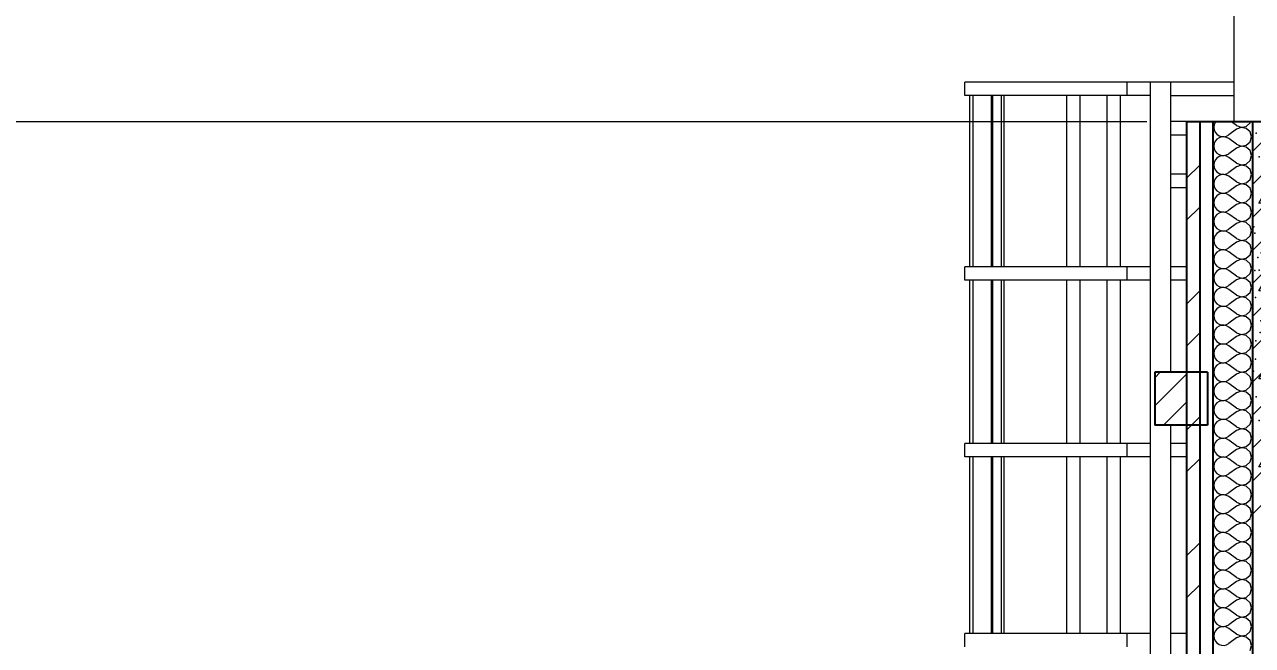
# Model space of a CAD drawing. Header units: millimetres. Extents: x 18162 to 7085488, y 72188 to 247925.
# Drawn here: x 4252359 to 4257013, y 153217 to 155571 of the extents above; entities that cross this region are included whole.
import ezdxf

# ---------------------------------------------------------------- set-up
doc = ezdxf.new("R2010")
doc.units = ezdxf.units.MM
doc.header["$MEASUREMENT"] = 0
doc.layers.add('Interior - Equipment', color=7, linetype='Continuous')
doc.layers.add('Structural - Bearing', color=7, linetype='Continuous')
doc.styles.add('GENERATED_STYLE_3', font='', dxfattribs={"width": 0.8})
doc.styles.get('GENERATED_STYLE_3').set_extended_font_data('ISOCPEUR MON')
doc.dimstyles.new('GENERATED_STYLE__12', dxfattribs={"dimtxt": 330.000007, "dimasz": 171, "dimexe": 0.18, "dimexo": 150, "dimgap": 0, "dimtad": 1, "dimdec": 0, "dimzin": 0, "dimdsep": 46, "dimtxsty": 'GENERATED_STYLE_3', "dimblk": 'ARROWHEAD_2', "dimblk1": 'ARROWHEAD_2', "dimblk2": 'ARROWHEAD_2', "dimcen": 0.09, "dimclrd": 13, "dimclre": 13, "dimclrt": 13, "dimadec": 0, "dimazin": 0, "dimtfac": 1, "dimtdec": 4, "dimtmove": 0, "dimatfit": 3, "dimfxl": 1, "dimtolj": 1, "dimtzin": 0, "dimarcsym": 0})
pattern_1 = [(45, (4294986.58, 104752.7), (-238.6485, 238.6485), []), (45, (4294907.03, 104832.26), (-238.6485, 238.6485), [])]

# ---------------------------------------------------------------- blocks, each defined once
blk = doc.blocks.new('*X1440', base_point=(4294986.6, 104752.7))
at = {"layer": 'Structural - Bearing', "color": 7, "linetype": 'Continuous', "lineweight": 9}
for p, q in [((4256868, 153691), (4256866.7, 153681.3)), ((4256872, 153700.1), (4256868, 153691)), ((4256874.2, 153702.7), (4256872, 153700.1)), ((4256952.4, 153688.4), (4256933.3, 153702.7)), ((4256952.4, 153688.4), (4256970.6, 153681.4)), ((4256970.6, 153681.4), (4256989.8, 153685)), ((4256989.8, 153685), (4257004.2, 153698.2)), ((4257004.2, 153698.2), (4257005.5, 153702.7)), ((4256866.7, 153681.3), (4256868, 153671.5)), ((4256868, 153671.5), (4256872, 153662.5)), ((4256872, 153662.5), (4256878.3, 153654.9)), ((4256878.3, 153654.9), (4256886.4, 153649.3)), ((4256886.4, 153641.8), (4256878.3, 153636.2)), ((4256886.4, 153649.3), (4256895.7, 153646.2)), ((4256895.7, 153644.9), (4256886.4, 153641.8)), ((4256895.7, 153646.2), (4256905.6, 153645.7)), ((4256905.6, 153645.4), (4256895.7, 153644.9)), ((4256905.6, 153645.7), (4256915.2, 153647.9)), ((4256915.2, 153643.2), (4256905.6, 153645.4)), ((4256915.2, 153647.9), (4256923.8, 153652.7)), ((4256923.8, 153638.4), (4256915.2, 153643.2)), ((4256952.4, 153674.1), (4256923.8, 153652.7)), ((4256952.4, 153617), (4256923.8, 153638.4)), ((4256970.6, 153681.1), (4256952.4, 153674.1)), ((4256989.8, 153677.5), (4256970.6, 153681.1)), ((4257004.2, 153664.3), (4256989.8, 153677.5)), ((4257009.5, 153645.6), (4257004.2, 153664.3)), ((4257004.2, 153626.8), (4257009.5, 153645.6)), ((4256868, 153619.6), (4256866.7, 153609.8)), ((4256866.7, 153609.8), (4256868, 153600.1)), ((4256872, 153628.6), (4256868, 153619.6)), ((4256868, 153600.1), (4256872, 153591.1)), ((4256878.3, 153636.2), (4256872, 153628.6)), ((4256872, 153591.1), (4256878.3, 153583.5)), ((4256952.4, 153602.7), (4256923.8, 153581.3)), ((4256952.4, 153617), (4256970.6, 153610)), ((4256970.6, 153609.7), (4256952.4, 153602.7)), ((4256970.6, 153610), (4256989.8, 153613.6)), ((4256989.8, 153606.1), (4256970.6, 153609.7)), ((4256989.8, 153613.6), (4257004.2, 153626.8)), ((4257004.2, 153592.9), (4256989.8, 153606.1)), ((4257009.5, 153574.1), (4257004.2, 153592.9)), ((4256868, 153548.2), (4256866.7, 153538.4)), ((4256872, 153557.2), (4256868, 153548.2)), ((4256878.3, 153564.8), (4256872, 153557.2)), ((4256878.3, 153583.5), (4256886.4, 153577.9)), ((4256886.4, 153570.4), (4256878.3, 153564.8)), ((4256886.4, 153577.9), (4256895.7, 153574.8)), ((4256895.7, 153573.5), (4256886.4, 153570.4)), ((4256895.7, 153574.8), (4256905.6, 153574.3)), ((4256905.6, 153574), (4256895.7, 153573.5)), ((4256905.6, 153574.3), (4256915.2, 153576.5)), ((4256915.2, 153571.8), (4256905.6, 153574)), ((4256915.2, 153576.5), (4256923.8, 153581.3)), ((4256923.8, 153567), (4256915.2, 153571.8)), ((4256952.4, 153545.6), (4256923.8, 153567)), ((4256952.4, 153545.6), (4256970.6, 153538.6)), ((4256989.8, 153542.2), (4257004.2, 153555.4)), ((4257004.2, 153555.4), (4257009.5, 153574.1)), ((4256866.7, 153538.4), (4256868, 153528.7)), ((4256868, 153528.7), (4256872, 153519.6)), ((4256872, 153519.6), (4256878.3, 153512.1)), ((4256878.3, 153512.1), (4256886.4, 153506.5)), ((4256886.4, 153498.9), (4256878.3, 153493.4)), ((4256886.4, 153506.5), (4256895.7, 153503.3)), ((4256895.7, 153502.1), (4256886.4, 153498.9)), ((4256895.7, 153503.3), (4256905.6, 153502.8)), ((4256905.6, 153502.6), (4256895.7, 153502.1)), ((4256905.6, 153502.8), (4256915.2, 153505.1)), ((4256915.2, 153500.3), (4256905.6, 153502.6)), ((4256915.2, 153505.1), (4256923.8, 153509.8)), ((4256923.8, 153495.6), (4256915.2, 153500.3)), ((4256952.4, 153531.3), (4256923.8, 153509.8)), ((4256970.6, 153538.3), (4256952.4, 153531.3)), ((4256970.6, 153538.6), (4256989.8, 153542.2)), ((4256989.8, 153534.6), (4256970.6, 153538.3)), ((4257004.2, 153521.5), (4256989.8, 153534.6)), ((4257009.5, 153502.7), (4257004.2, 153521.5)), ((4257004.2, 153483.9), (4257009.5, 153502.7)), ((4256868, 153476.8), (4256866.7, 153467)), ((4256866.7, 153467), (4256868, 153457.2)), ((4256872, 153485.8), (4256868, 153476.8)), ((4256868, 153457.2), (4256872, 153448.2)), ((4256878.3, 153493.4), (4256872, 153485.8)), ((4256952.4, 153474.1), (4256923.8, 153495.6)), ((4256952.4, 153459.8), (4256923.8, 153438.4)), ((4256952.4, 153474.1), (4256970.6, 153467.1)), ((4256970.6, 153466.8), (4256952.4, 153459.8)), ((4256970.6, 153467.1), (4256989.8, 153470.8)), ((4256989.8, 153463.2), (4256970.6, 153466.8)), ((4256989.8, 153470.8), (4257004.2, 153483.9)), ((4257004.2, 153450.1), (4256989.8, 153463.2)), ((4256868, 153405.3), (4256866.7, 153395.6)), ((4256872, 153414.3), (4256868, 153405.3)), ((4256872, 153448.2), (4256878.3, 153440.6)), ((4256878.3, 153421.9), (4256872, 153414.3)), ((4256878.3, 153440.6), (4256886.4, 153435)), ((4256886.4, 153427.5), (4256878.3, 153421.9)), ((4256886.4, 153435), (4256895.7, 153431.9)), ((4256895.7, 153430.7), (4256886.4, 153427.5)), ((4256895.7, 153431.9), (4256905.6, 153431.4)), ((4256905.6, 153431.1), (4256895.7, 153430.7)), ((4256905.6, 153431.4), (4256915.2, 153433.7)), ((4256915.2, 153428.9), (4256905.6, 153431.1)), ((4256915.2, 153433.7), (4256923.8, 153438.4)), ((4256923.8, 153424.1), (4256915.2, 153428.9)), ((4256952.4, 153402.7), (4256923.8, 153424.1)), ((4256989.8, 153399.3), (4257004.2, 153412.5)), ((4257009.5, 153431.3), (4257004.2, 153450.1)), ((4257004.2, 153412.5), (4257009.5, 153431.3)), ((4256866.7, 153395.6), (4256868, 153385.8)), ((4256868, 153385.8), (4256872, 153376.8)), ((4256872, 153376.8), (4256878.3, 153369.2)), ((4256878.3, 153369.2), (4256886.4, 153363.6)), ((4256886.4, 153363.6), (4256895.7, 153360.5)), ((4256895.7, 153359.2), (4256886.4, 153356.1)), ((4256895.7, 153360.5), (4256905.6, 153360)), ((4256905.6, 153359.7), (4256895.7, 153359.2)), ((4256905.6, 153360), (4256915.2, 153362.2)), ((4256915.2, 153357.5), (4256905.6, 153359.7)), ((4256915.2, 153362.2), (4256923.8, 153367)), ((4256923.8, 153352.7), (4256915.2, 153357.5)), ((4256952.4, 153388.4), (4256923.8, 153367)), ((4256952.4, 153402.7), (4256970.6, 153395.7)), ((4256970.6, 153395.4), (4256952.4, 153388.4)), ((4256970.6, 153395.7), (4256989.8, 153399.3)), ((4256989.8, 153391.8), (4256970.6, 153395.4)), ((4257004.2, 153378.6), (4256989.8, 153391.8)), ((4257009.5, 153359.8), (4257004.2, 153378.6)), ((4257004.2, 153341.1), (4257009.5, 153359.8)), ((4256868, 153333.9), (4256866.7, 153324.1)), ((4256866.7, 153324.1), (4256868, 153314.4)), ((4256872, 153342.9), (4256868, 153333.9)), ((4256868, 153314.4), (4256872, 153305.4)), ((4256878.3, 153350.5), (4256872, 153342.9)), ((4256886.4, 153356.1), (4256878.3, 153350.5)), ((4256952.4, 153331.3), (4256923.8, 153352.7)), ((4256952.4, 153317), (4256923.8, 153295.6)), ((4256952.4, 153331.3), (4256970.6, 153324.3)), ((4256970.6, 153324), (4256952.4, 153317)), ((4256970.6, 153324.3), (4256989.8, 153327.9)), ((4256989.8, 153320.4), (4256970.6, 153324)), ((4256989.8, 153327.9), (4257004.2, 153341.1)), ((4257004.2, 153307.2), (4256989.8, 153320.4)), ((4256872, 153271.5), (4256868, 153262.5)), ((4256872, 153305.4), (4256878.3, 153297.8)), ((4256878.3, 153279.1), (4256872, 153271.5)), ((4256878.3, 153297.8), (4256886.4, 153292.2)), ((4256886.4, 153284.6), (4256878.3, 153279.1)), ((4256886.4, 153292.2), (4256895.7, 153289)), ((4256895.7, 153287.8), (4256886.4, 153284.6)), ((4256895.7, 153289), (4256905.6, 153288.6)), ((4256905.6, 153288.3), (4256895.7, 153287.8)), ((4256905.6, 153288.6), (4256915.2, 153290.8)), ((4256915.2, 153286), (4256905.6, 153288.3)), ((4256915.2, 153290.8), (4256923.8, 153295.6)), ((4256923.8, 153281.3), (4256915.2, 153286)), ((4256952.4, 153259.8), (4256923.8, 153281.3)), ((4256989.8, 153256.5), (4257004.2, 153269.6)), ((4257009.5, 153288.4), (4257004.2, 153307.2)), ((4257004.2, 153269.6), (4257009.5, 153288.4)), ((4256868, 153262.5), (4256866.7, 153252.7)), ((4256866.7, 153252.7), (4256868, 153242.9)), ((4256868, 153242.9), (4256872, 153233.9)), ((4256872, 153233.9), (4256878.3, 153226.3)), ((4256878.3, 153226.3), (4256886.4, 153220.8)), ((4256886.4, 153220.8), (4256895.7, 153217.6)), ((4256905.6, 153217.1), (4256915.2, 153219.4)), ((4256915.2, 153219.4), (4256923.8, 153224.1)), ((4256952.4, 153245.6), (4256923.8, 153224.1)), ((4256952.4, 153259.8), (4256970.6, 153252.8)), ((4256970.6, 153252.6), (4256952.4, 153245.6)), ((4256970.6, 153252.8), (4256989.8, 153256.5)), ((4256989.8, 153248.9), (4256970.6, 153252.6)), ((4257004.2, 153235.8), (4256989.8, 153248.9)), ((4257009.5, 153217), (4257004.2, 153235.8)), ((4256895.7, 153217.6), (4256905.6, 153217.1)), ((4257004.2, 153198.2), (4257009.5, 153217))]:
    blk.add_line(p, q, dxfattribs=at)
blk = doc.blocks.new('*X1471', base_point=(4294986.6, 104752.7))
at = {"layer": 'Structural - Bearing', "color": 7, "linetype": 'Continuous', "lineweight": 9}
blk.add_line((4257013.1, 153714.7), (4257051.9, 153753.5), dxfattribs=at)
blk = doc.blocks.new('*X1472', base_point=(4294986.6, 104752.7))
at = {"layer": 'Structural - Bearing', "color": 7, "linetype": 'Continuous', "lineweight": 9}
for p, q in [((4256868, 155191), (4256866.7, 155181.3)), ((4256866.7, 155181.3), (4256868, 155171.5)), ((4256872, 155200.1), (4256868, 155191)), ((4256874.2, 155202.7), (4256872, 155200.1)), ((4256952.4, 155174.1), (4256923.8, 155152.7)), ((4256952.4, 155188.4), (4256933.3, 155202.7)), ((4256952.4, 155188.4), (4256970.6, 155181.4)), ((4256970.6, 155181.1), (4256952.4, 155174.1)), ((4256970.6, 155181.4), (4256989.8, 155185)), ((4256989.8, 155177.5), (4256970.6, 155181.1)), ((4256989.8, 155185), (4257004.2, 155198.2)), ((4257004.2, 155164.3), (4256989.8, 155177.5)), ((4257004.2, 155198.2), (4257005.5, 155202.7)), ((4256868, 155171.5), (4256872, 155162.5)), ((4256872, 155128.6), (4256868, 155119.6)), ((4256872, 155162.5), (4256878.3, 155154.9)), ((4256878.3, 155136.2), (4256872, 155128.6)), ((4256878.3, 155154.9), (4256886.4, 155149.3)), ((4256886.4, 155141.8), (4256878.3, 155136.2)), ((4256886.4, 155149.3), (4256895.7, 155146.2)), ((4256895.7, 155144.9), (4256886.4, 155141.8)), ((4256895.7, 155146.2), (4256905.6, 155145.7)), ((4256905.6, 155145.4), (4256895.7, 155144.9)), ((4256905.6, 155145.7), (4256915.2, 155147.9)), ((4256915.2, 155143.2), (4256905.6, 155145.4)), ((4256915.2, 155147.9), (4256923.8, 155152.7)), ((4256923.8, 155138.4), (4256915.2, 155143.2)), ((4256952.4, 155117), (4256923.8, 155138.4)), ((4256989.8, 155113.6), (4257004.2, 155126.8)), ((4257009.5, 155145.6), (4257004.2, 155164.3)), ((4257004.2, 155126.8), (4257009.5, 155145.6)), ((4256868, 155119.6), (4256866.7, 155109.8)), ((4256866.7, 155109.8), (4256868, 155100.1)), ((4256868, 155100.1), (4256872, 155091.1)), ((4256872, 155091.1), (4256878.3, 155083.5)), ((4256878.3, 155083.5), (4256886.4, 155077.9)), ((4256915.2, 155076.5), (4256923.8, 155081.3)), ((4256952.4, 155102.7), (4256923.8, 155081.3)), ((4256952.4, 155117), (4256970.6, 155110)), ((4256970.6, 155109.7), (4256952.4, 155102.7)), ((4256970.6, 155110), (4256989.8, 155113.6)), ((4256989.8, 155106.1), (4256970.6, 155109.7)), ((4257004.2, 155092.9), (4256989.8, 155106.1)), ((4257009.5, 155074.1), (4257004.2, 155092.9)), ((4256868, 155048.2), (4256866.7, 155038.4)), ((4256866.7, 155038.4), (4256868, 155028.7)), ((4256872, 155057.2), (4256868, 155048.2)), ((4256878.3, 155064.8), (4256872, 155057.2)), ((4256886.4, 155070.4), (4256878.3, 155064.8)), ((4256886.4, 155077.9), (4256895.7, 155074.8)), ((4256895.7, 155073.5), (4256886.4, 155070.4)), ((4256895.7, 155074.8), (4256905.6, 155074.3)), ((4256905.6, 155074), (4256895.7, 155073.5)), ((4256905.6, 155074.3), (4256915.2, 155076.5)), ((4256915.2, 155071.8), (4256905.6, 155074)), ((4256923.8, 155067), (4256915.2, 155071.8)), ((4256952.4, 155045.6), (4256923.8, 155067)), ((4256952.4, 155045.6), (4256970.6, 155038.6)), ((4256970.6, 155038.3), (4256952.4, 155031.3)), ((4256970.6, 155038.6), (4256989.8, 155042.2)), ((4256989.8, 155034.6), (4256970.6, 155038.3)), ((4256989.8, 155042.2), (4257004.2, 155055.4)), ((4257004.2, 155021.5), (4256989.8, 155034.6)), ((4257004.2, 155055.4), (4257009.5, 155074.1)), ((4256868, 155028.7), (4256872, 155019.6)), ((4256872, 155019.6), (4256878.3, 155012.1)), ((4256878.3, 154993.4), (4256872, 154985.8)), ((4256878.3, 155012.1), (4256886.4, 155006.5)), ((4256886.4, 154998.9), (4256878.3, 154993.4)), ((4256886.4, 155006.5), (4256895.7, 155003.3)), ((4256895.7, 155002.1), (4256886.4, 154998.9)), ((4256895.7, 155003.3), (4256905.6, 155002.8)), ((4256905.6, 155002.6), (4256895.7, 155002.1)), ((4256905.6, 155002.8), (4256915.2, 155005.1)), ((4256915.2, 155000.3), (4256905.6, 155002.6)), ((4256915.2, 155005.1), (4256923.8, 155009.8)), ((4256923.8, 154995.6), (4256915.2, 155000.3)), ((4256952.4, 155031.3), (4256923.8, 155009.8)), ((4256952.4, 154974.1), (4256923.8, 154995.6)), ((4257009.5, 155002.7), (4257004.2, 155021.5)), ((4257004.2, 154983.9), (4257009.5, 155002.7)), ((4256868, 154976.8), (4256866.7, 154967)), ((4256866.7, 154967), (4256868, 154957.2)), ((4256872, 154985.8), (4256868, 154976.8)), ((4256868, 154957.2), (4256872, 154948.2)), ((4256872, 154948.2), (4256878.3, 154940.6)), ((4256878.3, 154940.6), (4256886.4, 154935)), ((4256952.4, 154959.8), (4256923.8, 154938.4)), ((4256952.4, 154974.1), (4256970.6, 154967.1)), ((4256970.6, 154966.8), (4256952.4, 154959.8)), ((4256970.6, 154967.1), (4256989.8, 154970.8)), ((4256989.8, 154963.2), (4256970.6, 154966.8)), ((4256989.8, 154970.8), (4257004.2, 154983.9)), ((4257004.2, 154950.1), (4256989.8, 154963.2)), ((4257009.5, 154931.3), (4257004.2, 154950.1)), ((4256868, 154905.3), (4256866.7, 154895.6)), ((4256866.7, 154895.6), (4256868, 154885.8)), ((4256872, 154914.3), (4256868, 154905.3)), ((4256878.3, 154921.9), (4256872, 154914.3)), ((4256886.4, 154927.5), (4256878.3, 154921.9)), ((4256886.4, 154935), (4256895.7, 154931.9)), ((4256895.7, 154930.7), (4256886.4, 154927.5)), ((4256895.7, 154931.9), (4256905.6, 154931.4)), ((4256905.6, 154931.1), (4256895.7, 154930.7)), ((4256905.6, 154931.4), (4256915.2, 154933.7)), ((4256915.2, 154928.9), (4256905.6, 154931.1)), ((4256915.2, 154933.7), (4256923.8, 154938.4)), ((4256923.8, 154924.1), (4256915.2, 154928.9)), ((4256952.4, 154902.7), (4256923.8, 154924.1)), ((4256952.4, 154902.7), (4256970.6, 154895.7)), ((4256970.6, 154895.4), (4256952.4, 154888.4)), ((4256970.6, 154895.7), (4256989.8, 154899.3)), ((4256989.8, 154891.8), (4256970.6, 154895.4)), ((4256989.8, 154899.3), (4257004.2, 154912.5)), ((4257004.2, 154912.5), (4257009.5, 154931.3)), ((4256868, 154885.8), (4256872, 154876.8)), ((4256872, 154876.8), (4256878.3, 154869.2)), ((4256878.3, 154850.5), (4256872, 154842.9)), ((4256878.3, 154869.2), (4256886.4, 154863.6)), ((4256886.4, 154856.1), (4256878.3, 154850.5)), ((4256886.4, 154863.6), (4256895.7, 154860.5)), ((4256895.7, 154859.2), (4256886.4, 154856.1)), ((4256895.7, 154860.5), (4256905.6, 154860)), ((4256905.6, 154859.7), (4256895.7, 154859.2)), ((4256905.6, 154860), (4256915.2, 154862.2)), ((4256915.2, 154857.5), (4256905.6, 154859.7)), ((4256915.2, 154862.2), (4256923.8, 154867)), ((4256923.8, 154852.7), (4256915.2, 154857.5)), ((4256952.4, 154888.4), (4256923.8, 154867)), ((4256952.4, 154831.3), (4256923.8, 154852.7)), ((4257004.2, 154878.6), (4256989.8, 154891.8)), ((4257009.5, 154859.8), (4257004.2, 154878.6)), ((4257004.2, 154841.1), (4257009.5, 154859.8)), ((4256868, 154833.9), (4256866.7, 154824.1)), ((4256866.7, 154824.1), (4256868, 154814.4)), ((4256872, 154842.9), (4256868, 154833.9)), ((4256868, 154814.4), (4256872, 154805.4)), ((4256872, 154805.4), (4256878.3, 154797.8)), ((4256952.4, 154817), (4256923.8, 154795.6)), ((4256952.4, 154831.3), (4256970.6, 154824.3)), ((4256970.6, 154824), (4256952.4, 154817)), ((4256970.6, 154824.3), (4256989.8, 154827.9)), ((4256989.8, 154820.4), (4256970.6, 154824)), ((4256989.8, 154827.9), (4257004.2, 154841.1)), ((4257004.2, 154807.2), (4256989.8, 154820.4)), ((4257009.5, 154788.4), (4257004.2, 154807.2)), ((4256868, 154762.5), (4256866.7, 154752.7)), ((4256872, 154771.5), (4256868, 154762.5)), ((4256878.3, 154779.1), (4256872, 154771.5)), ((4256878.3, 154797.8), (4256886.4, 154792.2)), ((4256886.4, 154784.6), (4256878.3, 154779.1)), ((4256886.4, 154792.2), (4256895.7, 154789)), ((4256895.7, 154787.8), (4256886.4, 154784.6)), ((4256895.7, 154789), (4256905.6, 154788.6)), ((4256905.6, 154788.3), (4256895.7, 154787.8)), ((4256905.6, 154788.6), (4256915.2, 154790.8)), ((4256915.2, 154786), (4256905.6, 154788.3)), ((4256915.2, 154790.8), (4256923.8, 154795.6)), ((4256923.8, 154781.3), (4256915.2, 154786)), ((4256952.4, 154759.8), (4256923.8, 154781.3)), ((4256952.4, 154759.8), (4256970.6, 154752.8)), ((4256970.6, 154752.8), (4256989.8, 154756.5)), ((4256989.8, 154756.5), (4257004.2, 154769.6)), ((4257004.2, 154769.6), (4257009.5, 154788.4)), ((4256866.7, 154752.7), (4256868, 154742.9)), ((4256868, 154742.9), (4256872, 154733.9)), ((4256872, 154733.9), (4256878.3, 154726.3)), ((4256878.3, 154707.6), (4256872, 154700.1)), ((4256878.3, 154726.3), (4256886.4, 154720.8)), ((4256886.4, 154713.2), (4256878.3, 154707.6)), ((4256886.4, 154720.8), (4256895.7, 154717.6)), ((4256895.7, 154716.4), (4256886.4, 154713.2)), ((4256895.7, 154717.6), (4256905.6, 154717.1)), ((4256905.6, 154716.8), (4256895.7, 154716.4)), ((4256905.6, 154717.1), (4256915.2, 154719.4)), ((4256915.2, 154714.6), (4256905.6, 154716.8)), ((4256915.2, 154719.4), (4256923.8, 154724.1)), ((4256923.8, 154709.8), (4256915.2, 154714.6)), ((4256952.4, 154745.6), (4256923.8, 154724.1)), ((4256952.4, 154688.4), (4256923.8, 154709.8)), ((4256970.6, 154752.6), (4256952.4, 154745.6)), ((4256989.8, 154748.9), (4256970.6, 154752.6)), ((4257004.2, 154735.8), (4256989.8, 154748.9)), ((4257009.5, 154717), (4257004.2, 154735.8)), ((4257004.2, 154698.2), (4257009.5, 154717)), ((4256868, 154691), (4256866.7, 154681.3)), ((4256866.7, 154681.3), (4256868, 154671.5)), ((4256872, 154700.1), (4256868, 154691)), ((4256868, 154671.5), (4256872, 154662.5)), ((4256872, 154662.5), (4256878.3, 154654.9)), ((4256952.4, 154674.1), (4256923.8, 154652.7)), ((4256952.4, 154688.4), (4256970.6, 154681.4)), ((4256970.6, 154681.1), (4256952.4, 154674.1)), ((4256970.6, 154681.4), (4256989.8, 154685)), ((4256989.8, 154677.5), (4256970.6, 154681.1)), ((4256989.8, 154685), (4257004.2, 154698.2)), ((4257004.2, 154664.3), (4256989.8, 154677.5)), ((4257009.5, 154645.6), (4257004.2, 154664.3)), ((4256868, 154619.6), (4256866.7, 154609.8)), ((4256872, 154628.6), (4256868, 154619.6)), ((4256878.3, 154636.2), (4256872, 154628.6)), ((4256878.3, 154654.9), (4256886.4, 154649.3)), ((4256886.4, 154641.8), (4256878.3, 154636.2)), ((4256886.4, 154649.3), (4256895.7, 154646.2)), ((4256895.7, 154644.9), (4256886.4, 154641.8)), ((4256895.7, 154646.2), (4256905.6, 154645.7)), ((4256905.6, 154645.4), (4256895.7, 154644.9)), ((4256905.6, 154645.7), (4256915.2, 154647.9)), ((4256915.2, 154643.2), (4256905.6, 154645.4)), ((4256915.2, 154647.9), (4256923.8, 154652.7)), ((4256923.8, 154638.4), (4256915.2, 154643.2)), ((4256952.4, 154617), (4256923.8, 154638.4)), ((4256952.4, 154617), (4256970.6, 154610)), ((4256989.8, 154613.6), (4257004.2, 154626.8)), ((4257004.2, 154626.8), (4257009.5, 154645.6)), ((4256866.7, 154609.8), (4256868, 154600.1)), ((4256868, 154600.1), (4256872, 154591.1)), ((4256872, 154591.1), (4256878.3, 154583.5)), ((4256878.3, 154583.5), (4256886.4, 154577.9)), ((4256886.4, 154570.4), (4256878.3, 154564.8)), ((4256886.4, 154577.9), (4256895.7, 154574.8)), ((4256895.7, 154573.5), (4256886.4, 154570.4)), ((4256895.7, 154574.8), (4256905.6, 154574.3)), ((4256905.6, 154574), (4256895.7, 154573.5)), ((4256905.6, 154574.3), (4256915.2, 154576.5)), ((4256915.2, 154571.8), (4256905.6, 154574)), ((4256915.2, 154576.5), (4256923.8, 154581.3)), ((4256923.8, 154567), (4256915.2, 154571.8)), ((4256952.4, 154602.7), (4256923.8, 154581.3)), ((4256970.6, 154609.7), (4256952.4, 154602.7)), ((4256970.6, 154610), (4256989.8, 154613.6)), ((4256989.8, 154606.1), (4256970.6, 154609.7)), ((4257004.2, 154592.9), (4256989.8, 154606.1)), ((4257009.5, 154574.1), (4257004.2, 154592.9)), ((4257004.2, 154555.4), (4257009.5, 154574.1)), ((4256868, 154548.2), (4256866.7, 154538.4)), ((4256866.7, 154538.4), (4256868, 154528.7)), ((4256872, 154557.2), (4256868, 154548.2)), ((4256868, 154528.7), (4256872, 154519.6)), ((4256878.3, 154564.8), (4256872, 154557.2)), ((4256952.4, 154545.6), (4256923.8, 154567)), ((4256952.4, 154531.3), (4256923.8, 154509.8)), ((4256952.4, 154545.6), (4256970.6, 154538.6)), ((4256970.6, 154538.3), (4256952.4, 154531.3)), ((4256970.6, 154538.6), (4256989.8, 154542.2)), ((4256989.8, 154534.6), (4256970.6, 154538.3)), ((4256989.8, 154542.2), (4257004.2, 154555.4)), ((4257004.2, 154521.5), (4256989.8, 154534.6)), ((4257009.5, 154502.7), (4257004.2, 154521.5)), ((4256868, 154476.8), (4256866.7, 154467)), ((4256872, 154485.8), (4256868, 154476.8)), ((4256872, 154519.6), (4256878.3, 154512.1)), ((4256878.3, 154493.4), (4256872, 154485.8)), ((4256878.3, 154512.1), (4256886.4, 154506.5)), ((4256886.4, 154498.9), (4256878.3, 154493.4)), ((4256886.4, 154506.5), (4256895.7, 154503.3)), ((4256895.7, 154502.1), (4256886.4, 154498.9)), ((4256895.7, 154503.3), (4256905.6, 154502.8)), ((4256905.6, 154502.6), (4256895.7, 154502.1)), ((4256905.6, 154502.8), (4256915.2, 154505.1)), ((4256915.2, 154500.3), (4256905.6, 154502.6)), ((4256915.2, 154505.1), (4256923.8, 154509.8)), ((4256923.8, 154495.6), (4256915.2, 154500.3)), ((4256952.4, 154474.1), (4256923.8, 154495.6)), ((4256989.8, 154470.8), (4257004.2, 154483.9)), ((4257004.2, 154483.9), (4257009.5, 154502.7)), ((4256866.7, 154467), (4256868, 154457.2)), ((4256868, 154457.2), (4256872, 154448.2)), ((4256872, 154448.2), (4256878.3, 154440.6)), ((4256878.3, 154440.6), (4256886.4, 154435)), ((4256886.4, 154435), (4256895.7, 154431.9)), ((4256895.7, 154430.7), (4256886.4, 154427.5)), ((4256895.7, 154431.9), (4256905.6, 154431.4)), ((4256905.6, 154431.1), (4256895.7, 154430.7)), ((4256905.6, 154431.4), (4256915.2, 154433.7)), ((4256915.2, 154428.9), (4256905.6, 154431.1)), ((4256915.2, 154433.7), (4256923.8, 154438.4)), ((4256923.8, 154424.1), (4256915.2, 154428.9)), ((4256952.4, 154459.8), (4256923.8, 154438.4)), ((4256952.4, 154474.1), (4256970.6, 154467.1)), ((4256970.6, 154466.8), (4256952.4, 154459.8)), ((4256970.6, 154467.1), (4256989.8, 154470.8)), ((4256989.8, 154463.2), (4256970.6, 154466.8)), ((4257004.2, 154450.1), (4256989.8, 154463.2)), ((4257009.5, 154431.3), (4257004.2, 154450.1)), ((4257004.2, 154412.5), (4257009.5, 154431.3)), ((4256868, 154405.3), (4256866.7, 154395.6)), ((4256866.7, 154395.6), (4256868, 154385.8)), ((4256872, 154414.3), (4256868, 154405.3)), ((4256868, 154385.8), (4256872, 154376.8)), ((4256878.3, 154421.9), (4256872, 154414.3)), ((4256886.4, 154427.5), (4256878.3, 154421.9)), ((4256952.4, 154402.7), (4256923.8, 154424.1)), ((4256952.4, 154388.4), (4256923.8, 154367)), ((4256952.4, 154402.7), (4256970.6, 154395.7)), ((4256970.6, 154395.4), (4256952.4, 154388.4)), ((4256970.6, 154395.7), (4256989.8, 154399.3)), ((4256989.8, 154391.8), (4256970.6, 154395.4)), ((4256989.8, 154399.3), (4257004.2, 154412.5)), ((4257004.2, 154378.6), (4256989.8, 154391.8)), ((4256872, 154342.9), (4256868, 154333.9)), ((4256872, 154376.8), (4256878.3, 154369.2)), ((4256878.3, 154350.5), (4256872, 154342.9)), ((4256878.3, 154369.2), (4256886.4, 154363.6)), ((4256886.4, 154356.1), (4256878.3, 154350.5)), ((4256886.4, 154363.6), (4256895.7, 154360.5)), ((4256895.7, 154359.2), (4256886.4, 154356.1)), ((4256895.7, 154360.5), (4256905.6, 154360)), ((4256905.6, 154359.7), (4256895.7, 154359.2)), ((4256905.6, 154360), (4256915.2, 154362.2)), ((4256915.2, 154357.5), (4256905.6, 154359.7)), ((4256915.2, 154362.2), (4256923.8, 154367)), ((4256923.8, 154352.7), (4256915.2, 154357.5)), ((4256952.4, 154331.3), (4256923.8, 154352.7)), ((4256989.8, 154327.9), (4257004.2, 154341.1)), ((4257009.5, 154359.8), (4257004.2, 154378.6)), ((4257004.2, 154341.1), (4257009.5, 154359.8)), ((4256868, 154333.9), (4256866.7, 154324.1)), ((4256866.7, 154324.1), (4256868, 154314.4)), ((4256868, 154314.4), (4256872, 154305.4)), ((4256872, 154305.4), (4256878.3, 154297.8)), ((4256878.3, 154297.8), (4256886.4, 154292.2)), ((4256886.4, 154292.2), (4256895.7, 154289)), ((4256895.7, 154289), (4256905.6, 154288.6)), ((4256905.6, 154288.3), (4256895.7, 154287.8)), ((4256905.6, 154288.6), (4256915.2, 154290.8)), ((4256915.2, 154286), (4256905.6, 154288.3)), ((4256915.2, 154290.8), (4256923.8, 154295.6)), ((4256952.4, 154317), (4256923.8, 154295.6)), ((4256952.4, 154331.3), (4256970.6, 154324.3)), ((4256970.6, 154324), (4256952.4, 154317)), ((4256970.6, 154324.3), (4256989.8, 154327.9)), ((4256989.8, 154320.4), (4256970.6, 154324)), ((4257004.2, 154307.2), (4256989.8, 154320.4)), ((4257009.5, 154288.4), (4257004.2, 154307.2)), ((4257004.2, 154269.6), (4257009.5, 154288.4)), ((4256868, 154262.5), (4256866.7, 154252.7)), ((4256866.7, 154252.7), (4256868, 154242.9)), ((4256872, 154271.5), (4256868, 154262.5)), ((4256868, 154242.9), (4256872, 154233.9)), ((4256878.3, 154279.1), (4256872, 154271.5)), ((4256886.4, 154284.6), (4256878.3, 154279.1)), ((4256895.7, 154287.8), (4256886.4, 154284.6)), ((4256923.8, 154281.3), (4256915.2, 154286)), ((4256952.4, 154259.8), (4256923.8, 154281.3)), ((4256952.4, 154245.6), (4256923.8, 154224.1)), ((4256952.4, 154259.8), (4256970.6, 154252.8)), ((4256970.6, 154252.6), (4256952.4, 154245.6)), ((4256970.6, 154252.8), (4256989.8, 154256.5)), ((4256989.8, 154248.9), (4256970.6, 154252.6)), ((4256989.8, 154256.5), (4257004.2, 154269.6)), ((4257004.2, 154235.8), (4256989.8, 154248.9)), ((4256872, 154200.1), (4256868, 154191)), ((4256872, 154233.9), (4256878.3, 154226.3)), ((4256878.3, 154207.6), (4256872, 154200.1)), ((4256878.3, 154226.3), (4256886.4, 154220.8)), ((4256886.4, 154213.2), (4256878.3, 154207.6)), ((4256886.4, 154220.8), (4256895.7, 154217.6)), ((4256895.7, 154216.4), (4256886.4, 154213.2)), ((4256895.7, 154217.6), (4256905.6, 154217.1)), ((4256905.6, 154216.8), (4256895.7, 154216.4)), ((4256905.6, 154217.1), (4256915.2, 154219.4)), ((4256915.2, 154214.6), (4256905.6, 154216.8)), ((4256915.2, 154219.4), (4256923.8, 154224.1)), ((4256923.8, 154209.8), (4256915.2, 154214.6)), ((4256952.4, 154188.4), (4256923.8, 154209.8)), ((4256989.8, 154185), (4257004.2, 154198.2)), ((4257009.5, 154217), (4257004.2, 154235.8)), ((4257004.2, 154198.2), (4257009.5, 154217)), ((4256868, 154191), (4256866.7, 154181.3)), ((4256866.7, 154181.3), (4256868, 154171.5)), ((4256868, 154171.5), (4256872, 154162.5)), ((4256872, 154162.5), (4256878.3, 154154.9)), ((4256878.3, 154154.9), (4256886.4, 154149.3)), ((4256886.4, 154149.3), (4256895.7, 154146.2)), ((4256915.2, 154147.9), (4256923.8, 154152.7)), ((4256952.4, 154174.1), (4256923.8, 154152.7)), ((4256952.4, 154188.4), (4256970.6, 154181.4)), ((4256970.6, 154181.1), (4256952.4, 154174.1)), ((4256970.6, 154181.4), (4256989.8, 154185)), ((4256989.8, 154177.5), (4256970.6, 154181.1)), ((4257004.2, 154164.3), (4256989.8, 154177.5)), ((4257009.5, 154145.6), (4257004.2, 154164.3)), ((4256868, 154119.6), (4256866.7, 154109.8)), ((4256866.7, 154109.8), (4256868, 154100.1)), ((4256872, 154128.6), (4256868, 154119.6)), ((4256878.3, 154136.2), (4256872, 154128.6)), ((4256886.4, 154141.8), (4256878.3, 154136.2)), ((4256895.7, 154144.9), (4256886.4, 154141.8)), ((4256895.7, 154146.2), (4256905.6, 154145.7)), ((4256905.6, 154145.4), (4256895.7, 154144.9)), ((4256905.6, 154145.7), (4256915.2, 154147.9)), ((4256915.2, 154143.2), (4256905.6, 154145.4)), ((4256923.8, 154138.4), (4256915.2, 154143.2)), ((4256952.4, 154117), (4256923.8, 154138.4)), ((4256952.4, 154102.7), (4256923.8, 154081.3)), ((4256952.4, 154117), (4256970.6, 154110)), ((4256970.6, 154109.7), (4256952.4, 154102.7)), ((4256970.6, 154110), (4256989.8, 154113.6)), ((4256989.8, 154106.1), (4256970.6, 154109.7)), ((4256989.8, 154113.6), (4257004.2, 154126.8)), ((4257004.2, 154092.9), (4256989.8, 154106.1)), ((4257004.2, 154126.8), (4257009.5, 154145.6)), ((4256868, 154100.1), (4256872, 154091.1)), ((4256872, 154057.2), (4256868, 154048.2)), ((4256872, 154091.1), (4256878.3, 154083.5)), ((4256878.3, 154064.8), (4256872, 154057.2)), ((4256878.3, 154083.5), (4256886.4, 154077.9)), ((4256886.4, 154070.4), (4256878.3, 154064.8)), ((4256886.4, 154077.9), (4256895.7, 154074.8)), ((4256895.7, 154073.5), (4256886.4, 154070.4)), ((4256895.7, 154074.8), (4256905.6, 154074.3)), ((4256905.6, 154074), (4256895.7, 154073.5)), ((4256905.6, 154074.3), (4256915.2, 154076.5)), ((4256915.2, 154071.8), (4256905.6, 154074)), ((4256915.2, 154076.5), (4256923.8, 154081.3)), ((4256923.8, 154067), (4256915.2, 154071.8)), ((4256952.4, 154045.6), (4256923.8, 154067)), ((4257009.5, 154074.1), (4257004.2, 154092.9)), ((4257004.2, 154055.4), (4257009.5, 154074.1)), ((4256868, 154048.2), (4256866.7, 154038.4)), ((4256866.7, 154038.4), (4256868, 154028.7)), ((4256868, 154028.7), (4256872, 154019.6)), ((4256872, 154019.6), (4256878.3, 154012.1)), ((4256878.3, 154012.1), (4256886.4, 154006.5)), ((4256915.2, 154005.1), (4256923.8, 154009.8)), ((4256952.4, 154031.3), (4256923.8, 154009.8)), ((4256952.4, 154045.6), (4256970.6, 154038.6)), ((4256970.6, 154038.3), (4256952.4, 154031.3)), ((4256970.6, 154038.6), (4256989.8, 154042.2)), ((4256989.8, 154034.6), (4256970.6, 154038.3)), ((4256989.8, 154042.2), (4257004.2, 154055.4)), ((4257004.2, 154021.5), (4256989.8, 154034.6)), ((4257009.5, 154002.7), (4257004.2, 154021.5)), ((4256868, 153976.8), (4256866.7, 153967)), ((4256866.7, 153967), (4256868, 153957.2)), ((4256872, 153985.8), (4256868, 153976.8)), ((4256878.3, 153993.4), (4256872, 153985.8)), ((4256886.4, 153998.9), (4256878.3, 153993.4)), ((4256886.4, 154006.5), (4256895.7, 154003.3)), ((4256895.7, 154002.1), (4256886.4, 153998.9)), ((4256895.7, 154003.3), (4256905.6, 154002.8)), ((4256905.6, 154002.6), (4256895.7, 154002.1)), ((4256905.6, 154002.8), (4256915.2, 154005.1)), ((4256915.2, 154000.3), (4256905.6, 154002.6)), ((4256923.8, 153995.6), (4256915.2, 154000.3)), ((4256952.4, 153974.1), (4256923.8, 153995.6)), ((4256952.4, 153974.1), (4256970.6, 153967.1)), ((4256970.6, 153966.8), (4256952.4, 153959.8)), ((4256970.6, 153967.1), (4256989.8, 153970.8)), ((4256989.8, 153963.2), (4256970.6, 153966.8)), ((4256989.8, 153970.8), (4257004.2, 153983.9)), ((4257004.2, 153950.1), (4256989.8, 153963.2)), ((4257004.2, 153983.9), (4257009.5, 154002.7)), ((4256868, 153957.2), (4256872, 153948.2)), ((4256872, 153948.2), (4256878.3, 153940.6)), ((4256878.3, 153921.9), (4256872, 153914.3)), ((4256878.3, 153940.6), (4256886.4, 153935)), ((4256886.4, 153927.5), (4256878.3, 153921.9)), ((4256886.4, 153935), (4256895.7, 153931.9)), ((4256895.7, 153930.7), (4256886.4, 153927.5)), ((4256895.7, 153931.9), (4256905.6, 153931.4)), ((4256905.6, 153931.1), (4256895.7, 153930.7)), ((4256905.6, 153931.4), (4256915.2, 153933.7)), ((4256915.2, 153928.9), (4256905.6, 153931.1)), ((4256915.2, 153933.7), (4256923.8, 153938.4)), ((4256923.8, 153924.1), (4256915.2, 153928.9)), ((4256952.4, 153959.8), (4256923.8, 153938.4)), ((4256952.4, 153902.7), (4256923.8, 153924.1)), ((4257009.5, 153931.3), (4257004.2, 153950.1)), ((4257004.2, 153912.5), (4257009.5, 153931.3)), ((4256868, 153905.3), (4256866.7, 153895.6)), ((4256866.7, 153895.6), (4256868, 153885.8)), ((4256872, 153914.3), (4256868, 153905.3)), ((4256868, 153885.8), (4256872, 153876.8)), ((4256872, 153876.8), (4256878.3, 153869.2)), ((4256952.4, 153888.4), (4256923.8, 153867)), ((4256952.4, 153902.7), (4256970.6, 153895.7)), ((4256970.6, 153895.4), (4256952.4, 153888.4)), ((4256970.6, 153895.7), (4256989.8, 153899.3)), ((4256989.8, 153891.8), (4256970.6, 153895.4)), ((4256989.8, 153899.3), (4257004.2, 153912.5)), ((4257004.2, 153878.6), (4256989.8, 153891.8)), ((4257009.5, 153859.8), (4257004.2, 153878.6)), ((4256868, 153833.9), (4256866.7, 153824.1)), ((4256866.7, 153824.1), (4256868, 153814.4)), ((4256872, 153842.9), (4256868, 153833.9)), ((4256878.3, 153850.5), (4256872, 153842.9)), ((4256878.3, 153869.2), (4256886.4, 153863.6)), ((4256886.4, 153856.1), (4256878.3, 153850.5)), ((4256886.4, 153863.6), (4256895.7, 153860.5)), ((4256895.7, 153859.2), (4256886.4, 153856.1)), ((4256895.7, 153860.5), (4256905.6, 153860)), ((4256905.6, 153859.7), (4256895.7, 153859.2)), ((4256905.6, 153860), (4256915.2, 153862.2)), ((4256915.2, 153857.5), (4256905.6, 153859.7)), ((4256915.2, 153862.2), (4256923.8, 153867)), ((4256923.8, 153852.7), (4256915.2, 153857.5)), ((4256952.4, 153831.3), (4256923.8, 153852.7)), ((4256952.4, 153831.3), (4256970.6, 153824.3)), ((4256970.6, 153824), (4256952.4, 153817)), ((4256970.6, 153824.3), (4256989.8, 153827.9)), ((4256989.8, 153820.4), (4256970.6, 153824)), ((4256989.8, 153827.9), (4257004.2, 153841.1)), ((4257004.2, 153841.1), (4257009.5, 153859.8)), ((4256868, 153814.4), (4256872, 153805.4)), ((4256872, 153805.4), (4256878.3, 153797.8)), ((4256878.3, 153779.1), (4256872, 153771.5)), ((4256878.3, 153797.8), (4256886.4, 153792.2)), ((4256886.4, 153784.6), (4256878.3, 153779.1)), ((4256886.4, 153792.2), (4256895.7, 153789)), ((4256895.7, 153787.8), (4256886.4, 153784.6)), ((4256895.7, 153789), (4256905.6, 153788.6)), ((4256905.6, 153788.3), (4256895.7, 153787.8)), ((4256905.6, 153788.6), (4256915.2, 153790.8)), ((4256915.2, 153786), (4256905.6, 153788.3)), ((4256915.2, 153790.8), (4256923.8, 153795.6)), ((4256923.8, 153781.3), (4256915.2, 153786)), ((4256952.4, 153817), (4256923.8, 153795.6)), ((4256952.4, 153759.8), (4256923.8, 153781.3)), ((4257004.2, 153807.2), (4256989.8, 153820.4)), ((4257009.5, 153788.4), (4257004.2, 153807.2)), ((4257004.2, 153769.6), (4257009.5, 153788.4)), ((4256868, 153762.5), (4256866.7, 153752.7)), ((4256866.7, 153752.7), (4256868, 153742.9)), ((4256872, 153771.5), (4256868, 153762.5)), ((4256868, 153742.9), (4256872, 153733.9)), ((4256872, 153733.9), (4256878.3, 153726.3)), ((4256952.4, 153745.6), (4256923.8, 153724.1)), ((4256952.4, 153759.8), (4256970.6, 153752.8)), ((4256970.6, 153752.6), (4256952.4, 153745.6)), ((4256970.6, 153752.8), (4256989.8, 153756.5)), ((4256989.8, 153748.9), (4256970.6, 153752.6)), ((4256989.8, 153756.5), (4257004.2, 153769.6)), ((4257004.2, 153735.8), (4256989.8, 153748.9)), ((4257009.5, 153717), (4257004.2, 153735.8)), ((4256878.3, 153707.6), (4256874.2, 153702.7)), ((4256878.3, 153726.3), (4256886.4, 153720.8)), ((4256886.4, 153713.2), (4256878.3, 153707.6)), ((4256886.4, 153720.8), (4256895.7, 153717.6)), ((4256895.7, 153716.4), (4256886.4, 153713.2)), ((4256895.7, 153717.6), (4256905.6, 153717.1)), ((4256905.6, 153716.8), (4256895.7, 153716.4)), ((4256905.6, 153717.1), (4256915.2, 153719.4)), ((4256915.2, 153714.6), (4256905.6, 153716.8)), ((4256915.2, 153719.4), (4256923.8, 153724.1)), ((4256923.8, 153709.8), (4256915.2, 153714.6)), ((4256933.3, 153702.7), (4256923.8, 153709.8)), ((4257005.5, 153702.7), (4257009.5, 153717))]:
    blk.add_line(p, q, dxfattribs=at)
blk = doc.blocks.new('*X1473', base_point=(4294986.6, 104752.7))
at = {"layer": 'Structural - Bearing', "color": 7, "linetype": 'Continuous', "lineweight": 9}
for p, q in [((4257013.1, 155089.7), (4257126.1, 155202.7)), ((4257013.1, 154964.7), (4257213.1, 155164.7)), ((4257176.9, 155086.9), (4257162, 155060.8)), ((4257192, 155060.9), (4257176.9, 155086.9)), ((4257013.1, 154839.7), (4257213.1, 155039.7)), ((4257162, 155060.8), (4257192, 155060.9)), ((4257036.8, 154894.2), (4257051.9, 154920.2)), ((4257066.8, 154894.2), (4257036.8, 154894.2)), ((4257051.9, 154920.2), (4257066.8, 154894.2)), ((4257051.9, 154753.5), (4257213.1, 154914.7)), ((4257176.9, 154753.5), (4257213.1, 154789.7)), ((4257013.1, 154589.7), (4257176.9, 154753.5)), ((4257013.1, 154714.7), (4257051.9, 154753.5)), ((4257176.9, 154753.5), (4257162, 154727.5)), ((4257162, 154727.5), (4257192, 154727.5)), ((4257192, 154727.5), (4257176.9, 154753.5)), ((4257013.1, 154464.7), (4257213.1, 154664.7)), ((4257036.8, 154560.9), (4257051.9, 154586.9)), ((4257051.9, 154586.9), (4257066.8, 154560.8)), ((4257013.1, 154339.7), (4257213.1, 154539.7)), ((4257066.8, 154560.8), (4257036.8, 154560.9)), ((4257013.1, 154214.7), (4257213.1, 154414.7)), ((4257176.9, 154420.2), (4257162, 154394.2)), ((4257162, 154394.2), (4257192, 154394.2)), ((4257192, 154394.2), (4257176.9, 154420.2)), ((4257013.1, 154089.7), (4257213.1, 154289.7)), ((4257036.8, 154227.5), (4257051.9, 154253.5)), ((4257051.9, 154253.5), (4257066.8, 154227.5)), ((4257066.8, 154227.5), (4257036.8, 154227.5)), ((4257013.1, 153964.7), (4257213.1, 154164.7)), ((4257176.9, 154086.9), (4257162, 154060.8)), ((4257162, 154060.8), (4257192, 154060.9)), ((4257192, 154060.9), (4257176.9, 154086.9)), ((4257013.1, 153839.7), (4257213.1, 154039.7)), ((4257036.8, 153894.2), (4257051.9, 153920.2)), ((4257051.9, 153920.2), (4257066.8, 153894.2)), ((4257066.8, 153894.2), (4257036.8, 153894.2)), ((4257111.1, 153812.7), (4257213.1, 153914.7))]:
    blk.add_line(p, q, dxfattribs=at)
for p in [(4257067.6, 155194.9), (4257129.3, 155197.9), (4257026.8, 155159.5), (4257084.2, 155128.3), (4257127.7, 155153.1), (4257090.7, 155091.3), (4257192.2, 155111.9), (4257200.6, 155092.1), (4257038.2, 155069.7), (4257122.3, 155051.5), (4257055.2, 154993.9), (4257114, 154988.7), (4257182.4, 155027.5), (4257088.3, 154956.3), (4257106.3, 154979), (4257180.6, 154949.2), (4257135.5, 154913.6), (4257053.6, 154856.4), (4257018.1, 154803.9), (4257116, 154801.6), (4257181.9, 154839.4), (4257189.6, 154828.6), (4257022.7, 154780.7), (4257090.6, 154793.6), (4257180.3, 154799.2), (4257082.2, 154729.5), (4257033.2, 154688.3), (4257046, 154705.1), (4257097.1, 154680.3), (4257141.5, 154666.8), (4257153.5, 154666.9), (4257178.1, 154692.9), (4257022.7, 154638.3), (4257038.2, 154639.9), (4257079.9, 154647.6), (4257118.2, 154639.4), (4257015.2, 154591.7), (4257060.2, 154580.2), (4257080.6, 154609.1), (4257105.3, 154582.1), (4257195.3, 154589.8), (4257024.4, 154535.8), (4257055.1, 154559.6), (4257147, 154560.8), (4257204.9, 154565.1), (4257084.5, 154491.5), (4257094.6, 154507.7), (4257118.5, 154479.2), (4257134, 154517.8), (4257182.1, 154483.2), (4257211.2, 154516.2), (4257045, 154447.1), (4257075.1, 154453.5), (4257042.8, 154403.4), (4257075.7, 154426.9), (4257149.1, 154419.2), (4257196.7, 154424.3), (4257026.1, 154371.9), (4257052.5, 154360), (4257095.3, 154341.6), (4257103.6, 154339), (4257109.1, 154372.8), (4257112.3, 154335.4), (4257024.6, 154302.2), (4257175.7, 154329.3), (4257017.7, 154256.9), (4257092.1, 154275.4), (4257107.7, 154252), (4257145.9, 154285), (4257083, 154218), (4257129.3, 154197.9), (4257140.2, 154219.5), (4257147.9, 154231), (4257190, 154223.7), (4257026.8, 154159.5), (4257067.6, 154194.9), (4257127.7, 154153), (4257084.2, 154128.3), (4257192.2, 154111.9), (4257038.2, 154069.6), (4257090.7, 154091.3), (4257200.6, 154092.1), (4257122.3, 154051.5), (4257182.4, 154027.5), (4257055.2, 153993.9), (4257106.3, 153979), (4257114, 153988.6), (4257088.3, 153956.3), (4257180.6, 153949.2), (4257135.5, 153913.6), (4257053.6, 153856.4), (4257181.9, 153839.4), (4257189.6, 153828.6)]:
    blk.add_point(p, dxfattribs=at)
blk = doc.blocks.new('*D1646', base_point=(4294986.6, 104752.7))
at = {"color": 13, "linetype": 'Continuous', "lineweight": 13}
for p, q in [((4240992.3, 155202.7), (4240992.3, 155312.7)), ((4256613.1, 155202.7), (4240823.6, 155202.7)), ((4240992.3, 151052.7), (4240992.3, 155202.7)), ((4243613.1, 151052.7), (4240823.6, 151052.7))]:
    blk.add_line(p, q, dxfattribs=at)
at = {"color": 12, "linetype": 'Continuous', "lineweight": 35}
for p, q in [((4241104.8, 155137.8), (4240879.8, 155267.7)), ((4240879.8, 151117.7), (4241104.8, 150987.8))]:
    blk.add_line(p, q, dxfattribs=at)
at = {"color": 13, "lineweight": 13, "insert": (4241088, 152725.9), "char_height": 330, "attachment_point": 7, "rotation": 90, "style": 'GENERATED_STYLE_3'}
blk.add_mtext('\\A1;{\\pql;\\fISOCPEUR MON|b0|i0|c0|p0;\\W0.800000;4,150}', dxfattribs=at)
blk = doc.blocks.new('ARROWHEAD_2')
at = {"color": 0, "linetype": 'Continuous', "lineweight": 0}
for p, q in [((-0.378, -0.655), (0.378, 0.655)), ((0, 0), (-1, 0))]:
    blk.add_line(p, q, dxfattribs=at)

msp = doc.modelspace()

# ---------------------------------------------------------------- hatches: boundary and pattern name
at = {"layer": 'Structural - Bearing', "linetype": 'Continuous', "lineweight": 9}
h = msp.add_hatch(dxfattribs=at)
h.set_pattern_fill('Steel_0003', style=0, pattern_type=2)
h.set_pattern_definition(pattern_1)
h.paths.add_polyline_path([(4256813.1, 155202.7), (4256763.1, 155202.7), (4256763.1, 153702.7), (4256813.1, 153702.7)])
h = msp.add_hatch(dxfattribs=at)
h.set_pattern_fill('Common_Brick_0003', style=0, pattern_type=2)
h.set_pattern_definition([(45, (4294986.58, 104752.706), (-53.03301, 53.03301), [])])
h.paths.add_polyline_path([(4256763.1, 154252.7), (4256643.1, 154252.7), (4256643.1, 154052.7), (4256763.1, 154052.7)])
h = msp.add_hatch(dxfattribs=at)
h.set_pattern_fill('Steel_0003', style=0, pattern_type=2)
h.set_pattern_definition(pattern_1)
h.paths.add_polyline_path([(4256813.1, 153702.7), (4256763.1, 153702.7), (4256763.1, 149652.7), (4256813.1, 149652.7)])

# ---------------------------------------------------------------- linework, layer by layer
at = {"layer": 'Interior - Equipment', "color": 7, "linetype": 'Continuous', "lineweight": 13}
for p, q in [((4255952.8, 155352.7), (4255922.4, 155352.7)), ((4255922.4, 155301.9), (4255922.4, 155352.7)), ((4256039.6, 155352.7), (4255952.8, 155352.7)), ((4256169.3, 155352.7), (4256039.6, 155352.7)), ((4256322.4, 155352.7), (4256169.3, 155352.7)), ((4256538.3, 155352.7), (4256322.4, 155352.7)), ((4256627.2, 155352.7), (4256538.3, 155352.7)), ((4256538.3, 155301.9), (4256538.3, 155352.7)), ((4256703.4, 155352.7), (4256627.2, 155352.7)), ((4256627.2, 150094.3), (4256627.2, 155352.7)), ((4256703.4, 155301.9), (4256703.4, 155352.7)), ((4256943.1, 155352.7), (4256703.4, 155352.7)), ((4255952.8, 155301.9), (4255922.4, 155301.9)), ((4255941.4, 154652.7), (4255941.4, 155301.9)), ((4256039.6, 155301.9), (4255952.8, 155301.9)), ((4255954.1, 154652.7), (4255954.1, 155301.9)), ((4256023.6, 154652.7), (4256023.6, 155301.9)), ((4256029, 154652.7), (4256029, 155301.9)), ((4256169.3, 155301.9), (4256039.6, 155301.9)), ((4256061.7, 154652.7), (4256061.7, 155301.9)), ((4256071.4, 154652.7), (4256071.4, 155301.9)), ((4256322.4, 155301.9), (4256169.3, 155301.9)), ((4256309.7, 154652.7), (4256309.7, 155301.9)), ((4256538.3, 155301.9), (4256322.4, 155301.9)), ((4256360.5, 154652.7), (4256360.5, 155301.9)), ((4256462.1, 154652.7), (4256462.1, 155301.9)), ((4256512.9, 154652.7), (4256512.9, 155301.9)), ((4256627.2, 155301.9), (4256538.3, 155301.9)), ((4256703.4, 155203.5), (4256703.4, 155301.9)), ((4256703.4, 155301.9), (4256943.1, 155301.9)), ((4256703.4, 155152.7), (4256703.4, 155203.5)), ((4256943.1, 155203.5), (4256703.4, 155203.5)), ((4256703.4, 155003.5), (4256703.4, 155152.7)), ((4256703.4, 155152.7), (4256763.1, 155152.7)), ((4256703.4, 154952.7), (4256703.4, 155003.5)), ((4256763.1, 155003.5), (4256703.4, 155003.5)), ((4256703.4, 154252.7), (4256703.4, 154952.7)), ((4256703.4, 154952.7), (4256763.1, 154952.7)), ((4255952.8, 154652.7), (4255922.4, 154652.7)), ((4255922.4, 154601.9), (4255922.4, 154652.7)), ((4256039.6, 154652.7), (4255952.8, 154652.7)), ((4256169.3, 154652.7), (4256039.6, 154652.7)), ((4256322.4, 154652.7), (4256169.3, 154652.7)), ((4256538.3, 154652.7), (4256322.4, 154652.7)), ((4256627.2, 154652.7), (4256538.3, 154652.7)), ((4256538.3, 154601.9), (4256538.3, 154652.7)), ((4256763.1, 154652.7), (4256703.4, 154652.7)), ((4255952.8, 154601.9), (4255922.4, 154601.9)), ((4255941.4, 153983.1), (4255941.4, 154601.9)), ((4256039.6, 154601.9), (4255952.8, 154601.9)), ((4255954.1, 153983.1), (4255954.1, 154601.9)), ((4256023.6, 153983.1), (4256023.6, 154601.9)), ((4256029, 153983.1), (4256029, 154601.9)), ((4256169.3, 154601.9), (4256039.6, 154601.9)), ((4256061.7, 153983.1), (4256061.7, 154601.9)), ((4256071.4, 153983.1), (4256071.4, 154601.9)), ((4256322.4, 154601.9), (4256169.3, 154601.9)), ((4256309.7, 153983.1), (4256309.7, 154601.9)), ((4256538.3, 154601.9), (4256322.4, 154601.9)), ((4256360.5, 153983.1), (4256360.5, 154601.9)), ((4256462.1, 153983.1), (4256462.1, 154601.9)), ((4256512.9, 153983.1), (4256512.9, 154601.9)), ((4256627.2, 154601.9), (4256538.3, 154601.9)), ((4256763.1, 154601.9), (4256703.4, 154601.9)), ((4256703.4, 150094.3), (4256703.4, 154052.7)), ((4255952.8, 153983.1), (4255922.4, 153983.1)), ((4255922.4, 153932.3), (4255922.4, 153983.1)), ((4256039.6, 153983.1), (4255952.8, 153983.1)), ((4256169.3, 153983.1), (4256039.6, 153983.1)), ((4256322.4, 153983.1), (4256169.3, 153983.1)), ((4256538.3, 153983.1), (4256322.4, 153983.1)), ((4256627.2, 153983.1), (4256538.3, 153983.1)), ((4256538.3, 153932.3), (4256538.3, 153983.1)), ((4256763.1, 153983.1), (4256703.4, 153983.1)), ((4255952.8, 153932.3), (4255922.4, 153932.3)), ((4255941.4, 153262.7), (4255941.4, 153932.3)), ((4256039.6, 153932.3), (4255952.8, 153932.3)), ((4255954.1, 153262.7), (4255954.1, 153932.3)), ((4256023.6, 153262.7), (4256023.6, 153932.3)), ((4256029, 153262.7), (4256029, 153932.3)), ((4256169.3, 153932.3), (4256039.6, 153932.3)), ((4256061.7, 153262.7), (4256061.7, 153932.3)), ((4256071.4, 153262.7), (4256071.4, 153932.3)), ((4256322.4, 153932.3), (4256169.3, 153932.3)), ((4256309.7, 153262.7), (4256309.7, 153932.3)), ((4256538.3, 153932.3), (4256322.4, 153932.3)), ((4256360.5, 153262.7), (4256360.5, 153932.3)), ((4256462.1, 153262.7), (4256462.1, 153932.3)), ((4256512.9, 153262.7), (4256512.9, 153932.3)), ((4256627.2, 153932.3), (4256538.3, 153932.3)), ((4256763.1, 153932.3), (4256703.4, 153932.3)), ((4255952.8, 153262.7), (4255922.4, 153262.7)), ((4255922.4, 153211.9), (4255922.4, 153262.7)), ((4256039.6, 153262.7), (4255952.8, 153262.7)), ((4256169.3, 153262.7), (4256039.6, 153262.7)), ((4256322.4, 153262.7), (4256169.3, 153262.7)), ((4256538.3, 153262.7), (4256322.4, 153262.7)), ((4256627.2, 153262.7), (4256538.3, 153262.7)), ((4256538.3, 153211.9), (4256538.3, 153262.7)), ((4256763.1, 153262.7), (4256703.4, 153262.7))]:
    msp.add_line(p, q, dxfattribs=at)
at = {"layer": 'Structural - Bearing', "color": 7, "linetype": 'Continuous', "lineweight": 9}
msp.add_line((4256943.1, 156602.7), (4256943.1, 155202.7), dxfattribs=at)
at = {"layer": 'Structural - Bearing', "color": 7, "linetype": 'Continuous', "lineweight": 25}
for p, q in [((4256763.1, 155202.7), (4256763.1, 153702.7)), ((4256813.1, 155202.7), (4256813.1, 153702.7)), ((4256863.1, 155202.7), (4256863.1, 153702.7)), ((4256643.1, 154252.7), (4256643.1, 154052.7)), ((4256843.1, 154252.7), (4256643.1, 154252.7)), ((4256843.1, 154252.7), (4256843.1, 154052.7)), ((4256843.1, 154052.7), (4256643.1, 154052.7)), ((4256763.1, 153702.7), (4256763.1, 149992.7)), ((4256813.1, 153702.7), (4256813.1, 149652.7)), ((4256863.1, 153702.7), (4256863.1, 149652.7))]:
    msp.add_line(p, q, dxfattribs=at)
at = {"layer": 'Structural - Bearing', "color": 7, "linetype": 'Continuous', "lineweight": 25, "flags": 128}
for points in [[(4257213.1, 155202.7), (4257013.1, 155202.7), (4256863.1, 155202.7), (4256813.1, 155202.7), (4256763.1, 155202.7)], [(4257013.1, 155202.7), (4257013.1, 153812.7), (4257013.1, 153702.7)], [(4257013.1, 153702.7), (4257013.1, 153652.7), (4257013.1, 149652.7)]]:
    msp.add_lwpolyline(points, dxfattribs=at)

# ---------------------------------------------------------------- block references
at = {"layer": 'Structural - Bearing', "lineweight": 0}
for name in ['*X1472', '*X1473', '*X1471', '*X1440']:
    msp.add_blockref(name, (4294986.6, 104752.7), dxfattribs=at)

# ---------------------------------------------------------------- dimensions: what is measured, and where the dimension line sits
at = {"color": 13, "linetype": 'Continuous', "lineweight": 13}
dim = msp.add_linear_dim(base=(4240992.3, 155202.7), p1=(4243763.1, 151052.7), p2=(4256763.1, 155202.7), angle=90, dimstyle='GENERATED_STYLE__12', dxfattribs=at)
dim.commit()
dim.dimension.update_dxf_attribs({"geometry": '*D1646', "text_midpoint": (4240761.3, 153278.7), "dimtype": 160, "text_rotation": 90})

doc.saveas('drawing.dxf')
